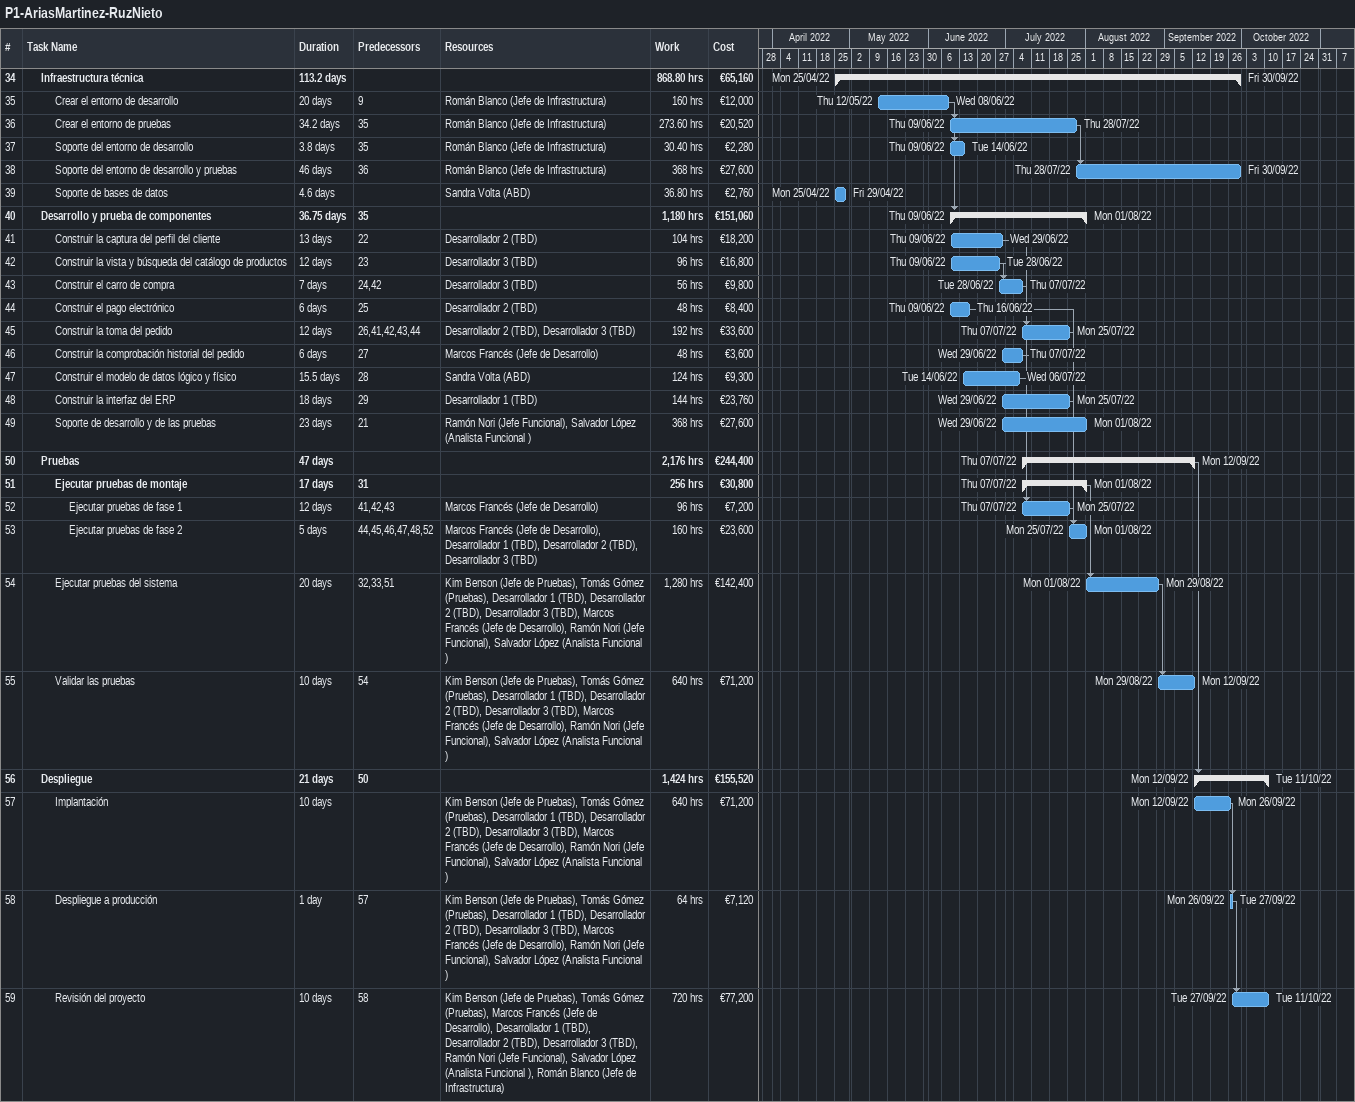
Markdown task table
P1-AriasMartinez-RuzNieto

| ID | Level | Task | Duration | Start | Finish | Predecessors | Resources | Work (h) | Cost (€) |
|---|---|---|---|---|---|---|---|---|---|
| 34 | 2 | **Infraestructura técnica** | 113.2d | 2022-04-25 | 2022-09-30 |  |  | 868.80 | 65160 |
| 35 | 3 | Crear el entorno de desarrollo | 20d | 2022-05-12 | 2022-06-08 | 9 | Román Blanco (Jefe de Infrastructura) | 160 | 12000 |
| 36 | 3 | Crear el entorno de pruebas | 34.2d | 2022-06-09 | 2022-07-28 | 35 | Román Blanco (Jefe de Infrastructura) | 273.60 | 20520 |
| 37 | 3 | Soporte del entorno de desarrollo | 3.8d | 2022-06-09 | 2022-06-14 | 35 | Román Blanco (Jefe de Infrastructura) | 30.40 | 2280 |
| 38 | 3 | Soporte del entorno de desarrollo y pruebas | 46d | 2022-07-28 | 2022-09-30 | 36 | Román Blanco (Jefe de Infrastructura) | 368 | 27600 |
| 39 | 3 | Soporte de bases de datos | 4.6d | 2022-04-25 | 2022-04-29 |  | Sandra Volta (ABD) | 36.80 | 2760 |
| 40 | 2 | **Desarrollo y prueba de componentes** | 36.75d | 2022-06-09 | 2022-08-01 | 35 |  | 1180 | 151060 |
| 41 | 3 | Construir la captura del perfil del cliente | 13d | 2022-06-09 | 2022-06-29 | 22 | Desarrollador 2 (TBD) | 104 | 18200 |
| 42 | 3 | Construir la vista y búsqueda del catálogo de productos | 12d | 2022-06-09 | 2022-06-28 | 23 | Desarrollador 3 (TBD) | 96 | 16800 |
| 43 | 3 | Construir el carro de compra | 7d | 2022-06-28 | 2022-07-07 | 24, 42 | Desarrollador 3 (TBD) | 56 | 9800 |
| 44 | 3 | Construir el pago electrónico | 6d | 2022-06-09 | 2022-06-16 | 25 | Desarrollador 2 (TBD) | 48 | 8400 |
| 45 | 3 | Construir la toma del pedido | 12d | 2022-07-07 | 2022-07-25 | 26, 41, 42, 43, 44 | Desarrollador 2 (TBD), Desarrollador 3 (TBD) | 192 | 33600 |
| 46 | 3 | Construir la comprobación historial del pedido | 6d | 2022-06-29 | 2022-07-07 | 27 | Marcos Francés (Jefe de Desarrollo) | 48 | 3600 |
| 47 | 3 | Construir el modelo de datos lógico y físico | 15.5d | 2022-06-14 | 2022-07-06 | 28 | Sandra Volta (ABD) | 124 | 9300 |
| 48 | 3 | Construir la interfaz del ERP | 18d | 2022-06-29 | 2022-07-25 | 29 | Desarrollador 1 (TBD) | 144 | 23760 |
| 49 | 3 | Soporte de desarrollo y de las pruebas | 23d | 2022-06-29 | 2022-08-01 | 21 | Ramón Nori (Jefe Funcional), Salvador López (Analista Funcional ) | 368 | 27600 |
| 50 | 2 | **Pruebas** | 47d | 2022-07-07 | 2022-09-12 |  |  | 2176 | 244400 |
| 51 | 3 | **Ejecutar pruebas de montaje** | 17d | 2022-07-07 | 2022-08-01 | 31 |  | 256 | 30800 |
| 52 | 4 | Ejecutar pruebas de fase 1 | 12d | 2022-07-07 | 2022-07-25 | 41, 42, 43 | Marcos Francés (Jefe de Desarrollo) | 96 | 7200 |
| 53 | 4 | Ejecutar pruebas de fase 2 | 5d | 2022-07-25 | 2022-08-01 | 44, 45, 46, 47, 48, 52 | Marcos Francés (Jefe de Desarrollo), Desarrollador 1 (TBD), Desarrollador 2 (TBD), Desarrollador 3 (TBD) | 160 | 23600 |
| 54 | 3 | Ejecutar pruebas del sistema | 20d | 2022-08-01 | 2022-08-29 | 32, 33, 51 | Kim Benson (Jefe de Pruebas), Tomás Gómez (Pruebas), Desarrollador 1 (TBD), Desarrollador 2 (TBD), Desarrollador 3 (TBD), Marcos Francés (Jefe de Desarrollo), Ramón Nori (Jefe Funcional), Salvador López (Analista Funcional ) | 1280 | 142400 |
| 55 | 3 | Validar las pruebas | 10d | 2022-08-29 | 2022-09-12 | 54 | Kim Benson (Jefe de Pruebas), Tomás Gómez (Pruebas), Desarrollador 1 (TBD), Desarrollador 2 (TBD), Desarrollador 3 (TBD), Marcos Francés (Jefe de Desarrollo), Ramón Nori (Jefe Funcional), Salvador López (Analista Funcional ) | 640 | 71200 |
| 56 | 2 | **Despliegue** | 21d | 2022-09-12 | 2022-10-11 | 50 |  | 1424 | 155520 |
| 57 | 3 | Implantación | 10d | 2022-09-12 | 2022-09-26 |  | Kim Benson (Jefe de Pruebas), Tomás Gómez (Pruebas), Desarrollador 1 (TBD), Desarrollador 2 (TBD), Desarrollador 3 (TBD), Marcos Francés (Jefe de Desarrollo), Ramón Nori (Jefe Funcional), Salvador López (Analista Funcional ) | 640 | 71200 |
| 58 | 3 | Despliegue a producción | 1d | 2022-09-26 | 2022-09-27 | 57 | Kim Benson (Jefe de Pruebas), Tomás Gómez (Pruebas), Desarrollador 1 (TBD), Desarrollador 2 (TBD), Desarrollador 3 (TBD), Marcos Francés (Jefe de Desarrollo), Ramón Nori (Jefe Funcional), Salvador López (Analista Funcional ) | 64 | 7120 |
| 59 | 3 | Revisión del proyecto | 10d | 2022-09-27 | 2022-10-11 | 58 | Kim Benson (Jefe de Pruebas), Tomás Gómez (Pruebas), Marcos Francés (Jefe de Desarrollo), Desarrollador 1 (TBD), Desarrollador 2 (TBD), Desarrollador 3 (TBD), Ramón Nori (Jefe Funcional), Salvador López (Analista Funcional ), Román Blanco (Jefe de Infrastructura) | 720 | 77200 |
